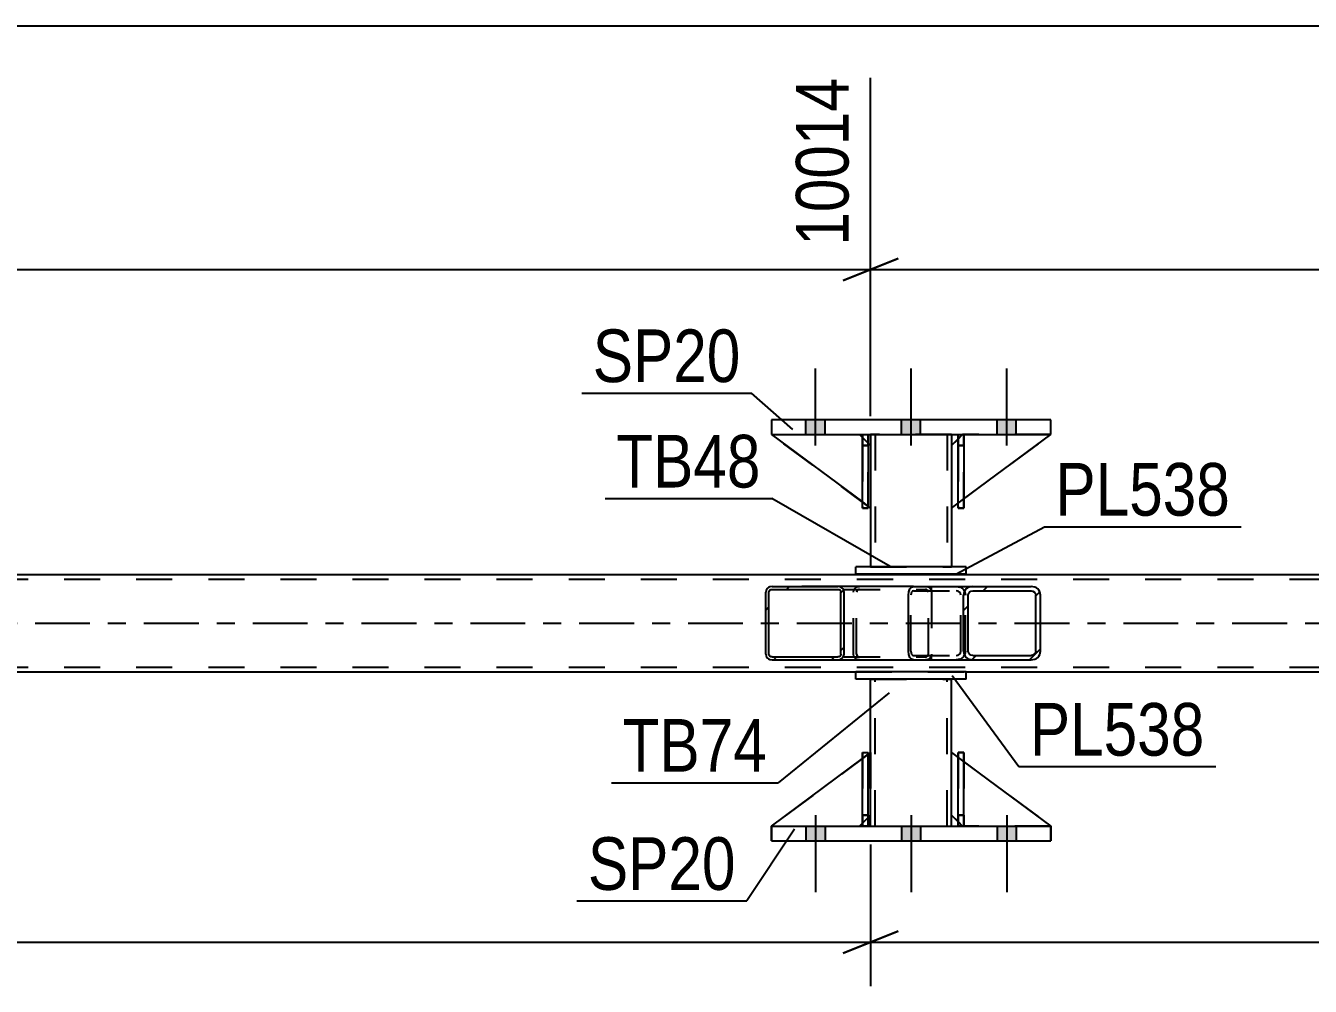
# Model space of a CAD drawing. Header units: millimetres. Extents: x -598 to 243, y -441 to 153.
# Drawn here: x -155.6 to -85.7, y -217.9 to -165.6 of the extents above; entities that cross this region are included whole.
import ezdxf

# ---------------------------------------------------------------- set-up
doc = ezdxf.new("R2010")
doc.units = ezdxf.units.MM
doc.linetypes.add('DXK_LINE_DOT2', pattern=[3.9198, 1.9599, -1.9599])
doc.linetypes.add('DXK_LINE_DOT3', pattern=[5.9187, 2.979, -0.9799, 0.9799, -0.9799])
doc.styles.add('Arial Narrow', font='ARIALN.TTF', dxfattribs={"height": 0.2})

# ---------------------------------------------------------------- blocks, each defined once
blk = doc.blocks.new('Part-318889849-4742 - 4537')
at = {"color": 7, "linetype": 'DXK_LINE_DOT2'}
for p, q in [((-105.248, -208.536), (-105.248, -205.136)), ((-105.248, -205.136), (-99.848, -209.136)), ((-104.648, -209.136), (-105.248, -208.536)), ((-99.848, -209.136), (-104.648, -209.136))]:
    blk.add_line(p, q, dxfattribs=at)
blk = doc.blocks.new('Part-318889849-4777 - 4537')
at = {"color": 2, "linetype": 'Continuous'}
for p, q in [((-104.448, -195.035), (-110.448, -195.035)), ((-110.448, -195.435), (-110.448, -195.035)), ((-104.448, -195.435), (-110.448, -195.435)), ((-104.448, -195.435), (-104.448, -195.035))]:
    blk.add_line(p, q, dxfattribs=at)
blk = doc.blocks.new('Part-318889849-4736 - 4537')
at = {"color": 2, "linetype": 'Continuous'}
for p, q in [((-115.048, -209.136), (-115.048, -209.936)), ((-115.048, -209.136), (-99.848, -209.136)), ((-99.848, -209.936), (-99.848, -209.136)), ((-115.048, -209.936), (-99.848, -209.936))]:
    blk.add_line(p, q, dxfattribs=at)
at = {"color": 7, "linetype": 'DXK_LINE_DOT2'}
for p, q in [((-115.048, -209.936), (-115.048, -209.136)), ((-99.848, -209.136), (-99.848, -209.936))]:
    blk.add_line(p, q, dxfattribs=at)
blk = doc.blocks.new('Part-318889849-4672 - 4537')
at = {"color": 7, "linetype": 'DXK_LINE_DOT2'}
for p, q in [((-110.095, -205.136), (-109.775, -205.136)), ((-110.095, -208.536), (-110.095, -205.136)), ((-110.095, -205.136), (-110.094, -209.136)), ((-109.775, -205.136), (-109.775, -208.536)), ((-109.774, -209.136), (-109.775, -205.23)), ((-109.775, -208.536), (-110.095, -208.536)), ((-110.095, -209.136), (-110.095, -208.536)), ((-109.775, -208.536), (-109.775, -209.136)), ((-109.774, -209.136), (-110.095, -209.136)), ((-109.775, -209.136), (-109.774, -209.136))]:
    blk.add_line(p, q, dxfattribs=at)
blk = doc.blocks.new('Bolt-318889849-4608 - 4537')
at = {"linetype": 'Continuous'}
for points in [[(-112.128, -209.136), (-113.168, -209.136), (-113.168, -209.936), (-112.128, -209.936)], [(-112.128, -209.136), (-113.168, -209.136), (-113.168, -209.936), (-112.128, -209.936)], [(-112.128, -209.136), (-113.168, -209.136), (-113.168, -209.936), (-112.128, -209.936)], [(-106.928, -209.136), (-107.968, -209.136), (-107.968, -209.936), (-106.928, -209.936)], [(-106.928, -209.136), (-107.968, -209.136), (-107.968, -209.936), (-106.928, -209.936)], [(-101.728, -209.136), (-102.768, -209.136), (-102.768, -209.936), (-101.728, -209.936)], [(-101.728, -209.136), (-102.768, -209.136), (-102.768, -209.936), (-101.728, -209.936)], [(-101.728, -209.136), (-102.768, -209.136), (-102.768, -209.936), (-101.728, -209.936)]]:
    blk.add_hatch(color=1, dxfattribs=at).paths.add_polyline_path(points)
at = {"color": 1, "linetype": 'Continuous'}
for p, q in [((-112.648, -208.536), (-112.648, -212.736)), ((-112.648, -208.536), (-112.648, -212.736)), ((-112.648, -208.536), (-112.648, -212.736)), ((-107.448, -208.536), (-107.448, -212.736)), ((-107.448, -208.536), (-107.448, -212.736)), ((-102.248, -208.536), (-102.248, -212.736)), ((-102.248, -208.536), (-102.248, -212.736)), ((-102.248, -208.536), (-102.248, -212.736)), ((-113.168, -209.136), (-113.168, -209.936)), ((-113.168, -209.136), (-113.168, -209.936)), ((-113.168, -209.136), (-113.168, -209.936)), ((-112.128, -209.136), (-112.128, -209.936)), ((-112.128, -209.136), (-112.128, -209.936)), ((-112.128, -209.136), (-112.128, -209.936)), ((-107.968, -209.136), (-107.968, -209.936)), ((-107.968, -209.136), (-107.968, -209.936)), ((-106.928, -209.136), (-106.928, -209.936)), ((-106.928, -209.136), (-106.928, -209.936)), ((-102.768, -209.136), (-102.768, -209.936)), ((-102.768, -209.136), (-102.768, -209.936)), ((-102.768, -209.136), (-102.768, -209.936)), ((-101.728, -209.136), (-101.728, -209.936)), ((-101.728, -209.136), (-101.728, -209.936)), ((-101.728, -209.136), (-101.728, -209.936))]:
    blk.add_line(p, q, dxfattribs=at)
blk = doc.blocks.new('Bolt-318889849-4609 - 4537')
at = {"linetype": 'Continuous'}
for points in [[(-113.168, -187.835), (-112.128, -187.835), (-112.128, -187.035), (-113.168, -187.035)], [(-113.168, -187.835), (-112.128, -187.835), (-112.128, -187.035), (-113.168, -187.035)], [(-113.168, -187.835), (-112.128, -187.835), (-112.128, -187.035), (-113.168, -187.035)], [(-107.968, -187.835), (-106.928, -187.835), (-106.928, -187.035), (-107.968, -187.035)], [(-107.968, -187.835), (-106.928, -187.835), (-106.928, -187.035), (-107.968, -187.035)], [(-102.768, -187.835), (-101.728, -187.835), (-101.728, -187.035), (-102.768, -187.035)], [(-102.768, -187.835), (-101.728, -187.835), (-101.728, -187.035), (-102.768, -187.035)], [(-102.768, -187.835), (-101.728, -187.835), (-101.728, -187.035), (-102.768, -187.035)]]:
    blk.add_hatch(color=1, dxfattribs=at).paths.add_polyline_path(points)
at = {"color": 1, "linetype": 'Continuous'}
for p, q in [((-112.648, -188.435), (-112.648, -184.235)), ((-112.648, -188.435), (-112.648, -184.235)), ((-112.648, -188.435), (-112.648, -184.235)), ((-107.448, -188.435), (-107.448, -184.235)), ((-107.448, -188.435), (-107.448, -184.235)), ((-102.248, -188.435), (-102.248, -184.235)), ((-102.248, -188.435), (-102.248, -184.235)), ((-102.248, -188.435), (-102.248, -184.235)), ((-113.168, -187.835), (-113.168, -187.035)), ((-113.168, -187.835), (-113.168, -187.035)), ((-113.168, -187.835), (-113.168, -187.035)), ((-112.128, -187.835), (-112.128, -187.035)), ((-112.128, -187.835), (-112.128, -187.035)), ((-112.128, -187.835), (-112.128, -187.035)), ((-107.968, -187.835), (-107.968, -187.035)), ((-107.968, -187.835), (-107.968, -187.035)), ((-106.928, -187.835), (-106.928, -187.035)), ((-106.928, -187.835), (-106.928, -187.035)), ((-102.768, -187.835), (-102.768, -187.035)), ((-102.768, -187.835), (-102.768, -187.035)), ((-102.768, -187.835), (-102.768, -187.035)), ((-101.728, -187.835), (-101.728, -187.035)), ((-101.728, -187.835), (-101.728, -187.035)), ((-101.728, -187.835), (-101.728, -187.035))]:
    blk.add_line(p, q, dxfattribs=at)
blk = doc.blocks.new('Part-318889849-4741 - 4537')
at = {"color": 2, "linetype": 'Continuous'}
for p, q in [((-99.848, -187.035), (-115.048, -187.035)), ((-115.048, -187.035), (-115.048, -187.835)), ((-99.848, -187.835), (-99.848, -187.035)), ((-115.048, -187.835), (-99.848, -187.835))]:
    blk.add_line(p, q, dxfattribs=at)
at = {"color": 7, "linetype": 'DXK_LINE_DOT2'}
for p, q in [((-115.048, -187.035), (-115.048, -187.835)), ((-99.848, -187.835), (-99.848, -187.035))]:
    blk.add_line(p, q, dxfattribs=at)
blk = doc.blocks.new('Part-318889849-4745 - 4537')
at = {"color": 7, "linetype": 'DXK_LINE_DOT2'}
for p, q in [((-110.094, -205.466), (-109.774, -205.229)), ((-109.774, -205.229), (-109.774, -205.229)), ((-109.648, -208.536), (-109.648, -205.136)), ((-109.648, -208.536), (-110.248, -209.136)), ((-110.094, -208.982), (-109.774, -208.662)), ((-115.048, -209.136), (-110.248, -209.136))]:
    blk.add_line(p, q, dxfattribs=at)
at = {"color": 2, "linetype": 'Continuous'}
for p, q in [((-109.774, -205.229), (-109.648, -205.136)), ((-109.648, -208.536), (-109.648, -205.136)), ((-115.048, -209.136), (-110.094, -205.466)), ((-109.774, -208.662), (-109.648, -208.536)), ((-109.648, -208.536), (-109.648, -208.536)), ((-110.248, -209.136), (-110.094, -208.982))]:
    blk.add_line(p, q, dxfattribs=at)
blk = doc.blocks.new('Part-318889849-4617 - 4537')
at = {"color": 2, "linetype": 'Continuous'}
for p, q in [((-510.209, -195.456), (157.071, -195.456)), ((-359.663, -200.736), (-110.448, -200.736)), ((-104.448, -200.736), (59.82, -200.736))]:
    blk.add_line(p, q, dxfattribs=at)
at = {"color": 7, "linetype": 'DXK_LINE_DOT2'}
for p, q in [((-510.209, -195.696), (157.071, -195.696)), ((-510.209, -200.496), (157.071, -200.496)), ((-110.448, -200.736), (-104.448, -200.736))]:
    blk.add_line(p, q, dxfattribs=at)
at = {"color": 7, "linetype": 'DXK_LINE_DOT3'}
blk.add_line((-510.209, -198.096), (157.071, -198.096), dxfattribs=at)
blk = doc.blocks.new('Part-318889849-4747 - 4537')
at = {"color": 2, "linetype": 'Continuous'}
for p, q in [((-104.895, -209.136), (-104.894, -205.136)), ((-104.894, -205.136), (-104.574, -205.136)), ((-104.575, -209.136), (-104.574, -205.136)), ((-104.894, -209.136), (-104.895, -209.136)), ((-104.895, -209.136), (-104.574, -209.136))]:
    blk.add_line(p, q, dxfattribs=at)
at = {"color": 7, "linetype": 'DXK_LINE_DOT2'}
for p, q in [((-104.894, -205.136), (-104.894, -208.536)), ((-104.574, -208.536), (-104.574, -205.136)), ((-104.894, -208.536), (-104.894, -209.136)), ((-104.894, -208.536), (-104.574, -208.536)), ((-104.574, -209.136), (-104.574, -208.536))]:
    blk.add_line(p, q, dxfattribs=at)
blk = doc.blocks.new('Part-318889849-4749 - 4537')
at = {"color": 7, "linetype": 'DXK_LINE_DOT2'}
for p, q in [((-104.575, -205.136), (-104.895, -205.136)), ((-104.895, -208.536), (-104.895, -205.136)), ((-104.895, -205.136), (-104.895, -209.136)), ((-104.575, -205.136), (-104.575, -208.536)), ((-104.575, -209.136), (-104.575, -205.136)), ((-104.575, -208.536), (-104.895, -208.536)), ((-104.895, -209.136), (-104.895, -208.536)), ((-104.575, -208.536), (-104.575, -209.136)), ((-104.575, -209.136), (-104.895, -209.136)), ((-104.575, -209.136), (-104.575, -209.136))]:
    blk.add_line(p, q, dxfattribs=at)
blk = doc.blocks.new('Part-318889849-4670 - 4537')
at = {"color": 2, "linetype": 'Continuous'}
for p, q in [((-110.094, -209.136), (-110.094, -205.136)), ((-110.094, -205.136), (-109.774, -205.136)), ((-109.774, -209.136), (-109.774, -205.136)), ((-110.094, -209.136), (-110.094, -209.136)), ((-110.094, -209.136), (-109.774, -209.136))]:
    blk.add_line(p, q, dxfattribs=at)
at = {"color": 7, "linetype": 'DXK_LINE_DOT2'}
for p, q in [((-110.094, -205.136), (-110.094, -208.536)), ((-109.774, -208.536), (-109.774, -205.136)), ((-110.094, -208.536), (-110.094, -209.136)), ((-110.094, -208.536), (-109.774, -208.536)), ((-109.774, -209.136), (-109.774, -208.536))]:
    blk.add_line(p, q, dxfattribs=at)
blk = doc.blocks.new('Part-318889849-4708 - 4537')
at = {"color": 2, "linetype": 'Continuous'}
for p, q in [((-110.094, -187.835), (-109.774, -187.835)), ((-110.094, -191.835), (-110.094, -187.835)), ((-109.774, -187.835), (-109.774, -187.835)), ((-109.774, -187.835), (-109.774, -191.835)), ((-109.774, -191.835), (-110.094, -191.835))]:
    blk.add_line(p, q, dxfattribs=at)
at = {"color": 7, "linetype": 'DXK_LINE_DOT2'}
for p, q in [((-110.094, -188.435), (-110.094, -187.835)), ((-109.774, -188.435), (-109.774, -187.835)), ((-109.774, -187.835), (-109.774, -187.835)), ((-109.774, -188.435), (-110.094, -188.435)), ((-110.094, -188.435), (-110.094, -191.835)), ((-109.774, -191.835), (-109.774, -188.435))]:
    blk.add_line(p, q, dxfattribs=at)
blk = doc.blocks.new('Part-318889849-4710 - 4537')
at = {"color": 7, "linetype": 'DXK_LINE_DOT2'}
for p, q in [((-110.095, -188.435), (-110.095, -187.835)), ((-110.095, -187.835), (-110.094, -187.835)), ((-110.094, -187.835), (-110.095, -191.835)), ((-110.095, -187.835), (-109.774, -187.835)), ((-109.775, -188.435), (-109.775, -187.835)), ((-109.775, -191.835), (-109.774, -187.835)), ((-110.095, -191.835), (-110.095, -188.435)), ((-110.095, -188.435), (-109.775, -188.435)), ((-109.775, -188.435), (-109.775, -191.835)), ((-110.095, -191.835), (-109.775, -191.835))]:
    blk.add_line(p, q, dxfattribs=at)
blk = doc.blocks.new('Part-318889849-4743 - 4537')
at = {"color": 2, "linetype": 'Continuous'}
for p, q in [((-105.248, -208.536), (-105.248, -205.136)), ((-105.248, -205.136), (-104.894, -205.398)), ((-104.574, -205.635), (-99.849, -209.136)), ((-105.248, -208.536), (-104.895, -208.89))]:
    blk.add_line(p, q, dxfattribs=at)
at = {"color": 7, "linetype": 'DXK_LINE_DOT2'}
for p, q in [((-104.894, -205.398), (-104.574, -205.635)), ((-104.895, -208.89), (-104.648, -209.136)), ((-104.648, -209.136), (-99.848, -209.136)), ((-99.848, -209.136), (-99.849, -209.136)), ((-99.849, -209.136), (-99.848, -209.136))]:
    blk.add_line(p, q, dxfattribs=at)
blk = doc.blocks.new('Part-318889849-4744 - 4537')
at = {"color": 7, "linetype": 'DXK_LINE_DOT2'}
for p, q in [((-109.648, -205.136), (-115.048, -209.136)), ((-109.648, -208.536), (-109.648, -205.136)), ((-109.648, -205.136), (-109.648, -208.536)), ((-110.248, -209.136), (-109.648, -208.536)), ((-109.648, -208.536), (-110.248, -209.136)), ((-109.648, -208.536), (-109.648, -208.536)), ((-115.048, -209.136), (-110.248, -209.136))]:
    blk.add_line(p, q, dxfattribs=at)
blk = doc.blocks.new('Part-318889849-4754 - 4537')
at = {"color": 2, "linetype": 'Continuous'}
for p, q in [((-109.648, -205.136), (-109.648, -201.136)), ((-105.248, -205.136), (-105.248, -201.136)), ((-109.648, -209.136), (-109.648, -208.536)), ((-105.248, -209.136), (-105.248, -208.536))]:
    blk.add_line(p, q, dxfattribs=at)
at = {"color": 7, "linetype": 'DXK_LINE_DOT2'}
for p, q in [((-109.648, -201.136), (-105.248, -201.136)), ((-109.408, -209.136), (-109.408, -201.136)), ((-105.488, -209.136), (-105.488, -201.136)), ((-109.648, -208.536), (-109.648, -205.136)), ((-105.248, -208.536), (-105.248, -205.136)), ((-109.648, -209.136), (-105.248, -209.136))]:
    blk.add_line(p, q, dxfattribs=at)
blk = doc.blocks.new('Part-318889849-4759 - 4537')
at = {"color": 2, "linetype": 'Continuous'}
for p, q in [((-104.448, -200.736), (-110.448, -200.736)), ((-110.448, -201.136), (-110.448, -200.736)), ((-104.448, -201.136), (-110.448, -201.136)), ((-104.448, -201.136), (-104.448, -200.736))]:
    blk.add_line(p, q, dxfattribs=at)
blk = doc.blocks.new('Part-318889849-4760 - 4537')
at = {"color": 7, "linetype": 'DXK_LINE_DOT2'}
for p, q in [((-104.648, -187.835), (-105.248, -188.435)), ((-105.248, -191.835), (-99.848, -187.835)), ((-99.848, -187.835), (-104.648, -187.835)), ((-105.248, -188.435), (-105.248, -191.835))]:
    blk.add_line(p, q, dxfattribs=at)
blk = doc.blocks.new('Part-318889849-4761 - 4537')
at = {"color": 7, "linetype": 'DXK_LINE_DOT2'}
for p, q in [((-104.895, -188.082), (-104.648, -187.835)), ((-104.648, -187.835), (-99.848, -187.835)), ((-104.894, -191.573), (-104.574, -191.336))]:
    blk.add_line(p, q, dxfattribs=at)
at = {"color": 2, "linetype": 'Continuous'}
for p, q in [((-104.574, -191.336), (-99.848, -187.835)), ((-105.248, -188.435), (-104.895, -188.082)), ((-105.248, -188.435), (-105.248, -191.835)), ((-105.248, -191.835), (-104.894, -191.573))]:
    blk.add_line(p, q, dxfattribs=at)
blk = doc.blocks.new('Part-318889849-4762 - 4537')
at = {"color": 7, "linetype": 'DXK_LINE_DOT2'}
for p, q in [((-109.648, -191.835), (-115.048, -187.835)), ((-115.048, -187.835), (-110.248, -187.835)), ((-110.248, -187.835), (-109.648, -188.435)), ((-109.648, -188.435), (-110.248, -187.835)), ((-109.648, -188.435), (-109.648, -191.835)), ((-109.648, -188.435), (-109.648, -188.435)), ((-109.648, -188.435), (-109.648, -191.835))]:
    blk.add_line(p, q, dxfattribs=at)
blk = doc.blocks.new('Part-318889849-4763 - 4537')
at = {"color": 2, "linetype": 'Continuous'}
for p, q in [((-115.048, -187.835), (-110.094, -191.505)), ((-110.248, -187.835), (-110.094, -187.989)), ((-109.774, -188.309), (-109.648, -188.435)), ((-109.648, -188.435), (-109.648, -188.435)), ((-109.648, -188.435), (-109.648, -191.835)), ((-109.774, -191.742), (-109.648, -191.835)), ((-109.648, -191.835), (-109.648, -191.835))]:
    blk.add_line(p, q, dxfattribs=at)
at = {"color": 7, "linetype": 'DXK_LINE_DOT2'}
for p, q in [((-115.048, -187.835), (-110.248, -187.835)), ((-110.248, -187.835), (-109.648, -188.435)), ((-110.094, -187.989), (-109.774, -188.309)), ((-109.648, -188.435), (-109.648, -191.835)), ((-110.094, -191.505), (-109.774, -191.742))]:
    blk.add_line(p, q, dxfattribs=at)
blk = doc.blocks.new('Part-318889849-4765 - 4537')
at = {"color": 2, "linetype": 'Continuous'}
for p, q in [((-104.895, -187.835), (-104.575, -187.835)), ((-104.894, -191.835), (-104.895, -187.835)), ((-104.574, -187.835), (-104.575, -187.835)), ((-104.575, -187.835), (-104.574, -191.835)), ((-104.574, -191.835), (-104.894, -191.835))]:
    blk.add_line(p, q, dxfattribs=at)
at = {"color": 7, "linetype": 'DXK_LINE_DOT2'}
for p, q in [((-104.894, -188.435), (-104.894, -187.835)), ((-104.575, -187.835), (-104.574, -187.835)), ((-104.574, -188.435), (-104.574, -187.835)), ((-104.574, -188.435), (-104.894, -188.435)), ((-104.894, -188.435), (-104.894, -191.835)), ((-104.574, -191.835), (-104.574, -188.435))]:
    blk.add_line(p, q, dxfattribs=at)
blk = doc.blocks.new('Part-318889849-4767 - 4537')
at = {"color": 7, "linetype": 'DXK_LINE_DOT2'}
for p, q in [((-104.895, -188.435), (-104.895, -187.835)), ((-104.895, -187.835), (-104.895, -187.835)), ((-104.895, -187.835), (-104.895, -191.835)), ((-104.895, -187.835), (-104.575, -187.835)), ((-104.575, -188.435), (-104.575, -187.835)), ((-104.575, -191.835), (-104.575, -187.835)), ((-104.895, -191.835), (-104.895, -188.435)), ((-104.895, -188.435), (-104.575, -188.435)), ((-104.575, -188.435), (-104.575, -191.835)), ((-104.895, -191.835), (-104.575, -191.835))]:
    blk.add_line(p, q, dxfattribs=at)
blk = doc.blocks.new('Part-318889849-4772 - 4537')
at = {"color": 2, "linetype": 'Continuous'}
for p, q in [((-109.648, -187.835), (-109.648, -188.435)), ((-105.248, -187.835), (-105.248, -188.436)), ((-109.648, -191.835), (-109.648, -195.035)), ((-105.248, -191.835), (-105.248, -195.035))]:
    blk.add_line(p, q, dxfattribs=at)
at = {"color": 7, "linetype": 'DXK_LINE_DOT2'}
for p, q in [((-105.248, -187.835), (-109.648, -187.835)), ((-109.408, -187.835), (-109.408, -195.035)), ((-105.488, -187.835), (-105.488, -195.035)), ((-109.648, -188.435), (-109.648, -191.835)), ((-105.248, -188.436), (-105.248, -191.835)), ((-109.648, -195.035), (-105.248, -195.035))]:
    blk.add_line(p, q, dxfattribs=at)
blk = doc.blocks.new('Part-318889849-4835 - 4537')
at = {"linetype": 'Continuous'}
h = blk.add_hatch(dxfattribs=at)
h.set_pattern_fill('', scale=0.7, style=0, pattern_type=0)
h.set_pattern_definition([(45, (-100.4487, -196.392), (-1.57154, 1.57154), [])])
h.paths.add_polyline_path([(-100.41, -196.576), (-100.449, -196.392), (-100.558, -196.236), (-100.721, -196.132), (-100.913, -196.096), (-104.097, -196.096), (-104.29, -196.132), (-104.453, -196.236), (-104.562, -196.392), (-104.6, -196.576), (-104.6, -199.616), (-104.562, -199.799), (-104.453, -199.955), (-104.29, -200.059), (-104.097, -200.096), (-100.913, -200.096), (-100.721, -200.059), (-100.558, -199.955), (-100.449, -199.799), (-100.41, -199.616)])
h.paths.add_polyline_path([(-100.681, -199.708), (-100.735, -199.786), (-100.817, -199.838), (-100.913, -199.856), (-104.097, -199.856), (-104.194, -199.838), (-104.275, -199.786), (-104.33, -199.708), (-104.349, -199.616), (-104.349, -196.576), (-104.33, -196.484), (-104.275, -196.406), (-104.194, -196.354), (-104.097, -196.336), (-100.913, -196.336), (-100.817, -196.354), (-100.735, -196.406), (-100.681, -196.484), (-100.662, -196.576), (-100.662, -199.616)])
at = {"color": 2, "linetype": 'Continuous'}
for p, q in [((-107.574, -196.392), (-107.516, -196.236)), ((-107.516, -196.236), (-107.428, -196.132)), ((-107.428, -196.132), (-107.324, -196.096)), ((-107.324, -196.096), (-104.097, -196.096)), ((-104.097, -196.096), (-104.29, -196.132)), ((-104.097, -196.096), (-100.913, -196.096)), ((-100.721, -196.132), (-100.913, -196.096)), ((-107.595, -196.576), (-107.574, -196.392)), ((-107.595, -199.616), (-107.595, -196.576)), ((-104.562, -196.392), (-104.6, -196.576)), ((-104.6, -199.616), (-104.6, -196.576)), ((-104.349, -196.576), (-104.33, -196.484)), ((-104.349, -199.616), (-104.349, -196.576)), ((-104.33, -196.484), (-104.275, -196.406)), ((-104.275, -196.406), (-104.194, -196.354)), ((-104.194, -196.354), (-104.097, -196.336)), ((-104.097, -196.336), (-100.913, -196.336)), ((-100.913, -196.336), (-100.817, -196.354)), ((-100.817, -196.354), (-100.735, -196.406)), ((-100.735, -196.406), (-100.681, -196.484)), ((-100.681, -196.484), (-100.662, -196.576)), ((-100.662, -199.616), (-100.662, -196.576)), ((-100.41, -196.576), (-100.449, -196.392)), ((-100.41, -199.616), (-100.41, -196.576)), ((-107.574, -199.799), (-107.595, -199.616)), ((-107.516, -199.955), (-107.574, -199.799)), ((-104.6, -199.616), (-104.562, -199.799)), ((-104.33, -199.708), (-104.349, -199.616)), ((-104.275, -199.786), (-104.33, -199.708)), ((-104.194, -199.838), (-104.275, -199.786)), ((-100.735, -199.786), (-100.817, -199.838)), ((-100.681, -199.708), (-100.735, -199.786)), ((-100.662, -199.616), (-100.681, -199.708)), ((-100.449, -199.799), (-100.41, -199.616)), ((-107.428, -200.059), (-107.516, -199.955)), ((-107.324, -200.096), (-107.428, -200.059)), ((-107.324, -200.096), (-104.097, -200.096)), ((-104.29, -200.059), (-104.097, -200.096)), ((-104.097, -199.856), (-104.194, -199.838)), ((-104.097, -199.856), (-100.913, -199.856)), ((-104.097, -200.096), (-100.913, -200.096)), ((-100.817, -199.838), (-100.913, -199.856)), ((-100.913, -200.096), (-100.721, -200.059))]:
    blk.add_line(p, q, dxfattribs=at)
at = {"color": 7, "linetype": 'DXK_LINE_DOT2'}
for p, q in [((-106.332, -196.336), (-106.332, -196.096)), ((-104.99, -196.096), (-104.797, -196.132)), ((-104.097, -196.096), (-100.913, -196.096)), ((-107.449, -196.484), (-107.46, -196.576)), ((-107.46, -199.616), (-107.46, -196.576)), ((-107.42, -196.406), (-107.449, -196.484)), ((-107.376, -196.354), (-107.42, -196.406)), ((-107.324, -196.336), (-107.376, -196.354)), ((-107.324, -196.336), (-100.913, -196.336)), ((-104.894, -196.354), (-104.99, -196.336)), ((-104.812, -196.406), (-104.894, -196.354)), ((-104.757, -196.484), (-104.812, -196.406)), ((-104.738, -196.576), (-104.757, -196.484)), ((-104.738, -199.616), (-104.738, -196.576)), ((-104.525, -196.392), (-104.487, -196.576)), ((-104.487, -199.616), (-104.487, -196.576)), ((-107.46, -199.616), (-107.449, -199.708)), ((-107.449, -199.708), (-107.42, -199.786)), ((-107.42, -199.786), (-107.376, -199.838)), ((-104.894, -199.838), (-104.812, -199.786)), ((-104.812, -199.786), (-104.757, -199.708)), ((-104.757, -199.708), (-104.738, -199.616)), ((-104.487, -199.616), (-104.525, -199.799)), ((-107.376, -199.838), (-107.324, -199.856)), ((-107.324, -199.856), (-100.913, -199.856)), ((-106.332, -200.096), (-106.332, -199.856)), ((-104.99, -199.856), (-104.894, -199.838)), ((-104.797, -200.059), (-104.99, -200.096)), ((-104.097, -200.096), (-100.913, -200.096))]:
    blk.add_line(p, q, dxfattribs=at)
for centre, start, end in [((-104.975, -196.591), 23.84941, 68.8059), ((-104.975, -199.601), 291.1941, 336.15059)]:
    blk.add_arc(centre, 0.492, start, end, dxfattribs=at)
at = {"color": 2, "linetype": 'Continuous'}
for centre, start, end in [((-104.112, -196.591), 111.1941, 156.15059), ((-100.899, -196.591), 23.84941, 68.8059), ((-104.112, -199.601), 203.84941, 248.8059), ((-100.899, -199.601), 291.1941, 336.15059)]:
    blk.add_arc(centre, 0.492, start, end, dxfattribs=at)
blk = doc.blocks.new('Part-318889849-4841 - 4537')
at = {"linetype": 'Continuous'}
h = blk.add_hatch(dxfattribs=at)
h.set_pattern_fill('', scale=0.7, style=0, pattern_type=0)
h.set_pattern_definition([(45, (-111.1178, -196.2933), (-1.57154, 1.57154), [])])
h.paths.add_polyline_path([(-111.092, -196.416), (-111.118, -196.293), (-111.192, -196.19), (-111.302, -196.12), (-111.432, -196.096), (-115.008, -196.096), (-115.138, -196.12), (-115.249, -196.19), (-115.323, -196.293), (-115.349, -196.416), (-115.349, -199.776), (-115.323, -199.898), (-115.249, -200.002), (-115.138, -200.071), (-115.008, -200.096), (-111.432, -200.096), (-111.302, -200.071), (-111.192, -200.002), (-111.118, -199.898), (-111.092, -199.776)])
h.paths.add_polyline_path([(-111.275, -199.837), (-111.312, -199.889), (-111.367, -199.924), (-111.432, -199.936), (-115.008, -199.936), (-115.073, -199.924), (-115.128, -199.889), (-115.165, -199.837), (-115.178, -199.776), (-115.178, -196.416), (-115.165, -196.355), (-115.128, -196.303), (-115.073, -196.268), (-115.008, -196.256), (-111.432, -196.256), (-111.367, -196.268), (-111.312, -196.303), (-111.275, -196.355), (-111.262, -196.416), (-111.262, -199.776)])
at = {"color": 2, "linetype": 'Continuous'}
for p, q in [((-115.323, -196.293), (-115.349, -196.416)), ((-115.165, -196.355), (-115.128, -196.303)), ((-115.008, -196.096), (-115.138, -196.12)), ((-115.128, -196.303), (-115.073, -196.268)), ((-115.073, -196.268), (-115.008, -196.256)), ((-115.008, -196.096), (-111.432, -196.096)), ((-115.008, -196.256), (-111.432, -196.256)), ((-107.324, -196.096), (-111.432, -196.096)), ((-111.302, -196.12), (-111.432, -196.096)), ((-111.432, -196.256), (-111.367, -196.268)), ((-111.367, -196.268), (-111.312, -196.303)), ((-111.312, -196.303), (-111.275, -196.355)), ((-111.092, -196.416), (-111.118, -196.293)), ((-115.349, -199.776), (-115.349, -196.416)), ((-115.178, -196.416), (-115.165, -196.355)), ((-115.178, -199.776), (-115.178, -196.416)), ((-111.275, -196.355), (-111.262, -196.416)), ((-111.262, -199.776), (-111.262, -196.416)), ((-111.092, -199.776), (-111.092, -196.416)), ((-115.349, -199.776), (-115.323, -199.898)), ((-115.165, -199.837), (-115.178, -199.776)), ((-111.262, -199.776), (-111.275, -199.837)), ((-111.118, -199.898), (-111.092, -199.776)), ((-115.128, -199.889), (-115.165, -199.837)), ((-115.138, -200.071), (-115.008, -200.096)), ((-115.073, -199.924), (-115.128, -199.889)), ((-115.008, -199.936), (-115.073, -199.924)), ((-115.008, -199.936), (-111.432, -199.936)), ((-115.008, -200.096), (-111.432, -200.096)), ((-111.367, -199.924), (-111.432, -199.936)), ((-111.432, -200.096), (-111.302, -200.071)), ((-111.432, -200.096), (-107.324, -200.096)), ((-111.312, -199.889), (-111.367, -199.924)), ((-111.275, -199.837), (-111.312, -199.889))]:
    blk.add_line(p, q, dxfattribs=at)
at = {"color": 7, "linetype": 'DXK_LINE_DOT2'}
for p, q in [((-111.432, -196.096), (-115.008, -196.096)), ((-115.008, -196.256), (-106.672, -196.256)), ((-110.588, -196.416), (-110.563, -196.293)), ((-110.368, -196.303), (-110.405, -196.355)), ((-110.378, -196.12), (-110.248, -196.096)), ((-110.313, -196.268), (-110.368, -196.303)), ((-110.248, -196.256), (-110.313, -196.268)), ((-107.324, -196.096), (-106.672, -196.096)), ((-106.672, -196.096), (-106.542, -196.12)), ((-106.607, -196.268), (-106.672, -196.256)), ((-106.552, -196.303), (-106.607, -196.268)), ((-106.515, -196.355), (-106.552, -196.303)), ((-106.358, -196.293), (-106.337, -196.392)), ((-110.588, -199.776), (-110.588, -196.416)), ((-110.405, -196.355), (-110.418, -196.416)), ((-110.418, -199.776), (-110.418, -196.416)), ((-106.502, -196.416), (-106.515, -196.355)), ((-106.502, -199.776), (-106.502, -196.416)), ((-106.337, -196.392), (-106.332, -196.416)), ((-106.332, -196.416), (-106.332, -199.776)), ((-110.563, -199.898), (-110.588, -199.776)), ((-110.418, -199.776), (-110.405, -199.837)), ((-106.515, -199.837), (-106.502, -199.776)), ((-106.332, -199.776), (-106.358, -199.898)), ((-115.008, -199.936), (-106.672, -199.936)), ((-115.008, -200.096), (-111.432, -200.096)), ((-110.405, -199.837), (-110.368, -199.889)), ((-110.248, -200.096), (-110.378, -200.071)), ((-110.368, -199.889), (-110.354, -199.898)), ((-110.354, -199.898), (-110.313, -199.924)), ((-110.313, -199.924), (-110.248, -199.936)), ((-107.324, -200.096), (-106.672, -200.096)), ((-106.672, -199.936), (-106.607, -199.924)), ((-106.542, -200.071), (-106.672, -200.096)), ((-106.607, -199.924), (-106.552, -199.889)), ((-106.552, -199.889), (-106.515, -199.837))]:
    blk.add_line(p, q, dxfattribs=at)
at = {"color": 2, "linetype": 'Continuous'}
for centre, start, end in [((-115.021, -196.43), 110.75831, 155.68004), ((-111.419, -196.43), 24.31996, 69.24168), ((-115.021, -199.762), 204.31996, 249.24168), ((-111.419, -199.762), 290.75831, 335.68004)]:
    blk.add_arc(centre, 0.331, start, end, dxfattribs=at)
at = {"color": 7, "linetype": 'DXK_LINE_DOT2'}
for centre, start, end in [((-110.261, -196.43), 110.75832, 155.68004), ((-106.659, -196.43), 24.31996, 69.24168), ((-110.261, -199.762), 204.31996, 249.24168), ((-106.659, -199.762), 290.75832, 335.68004)]:
    blk.add_arc(centre, 0.331, start, end, dxfattribs=at)
blk = doc.blocks.new('StraightDimension-318889849-4950 - 4537')
at = {"color": 7, "linetype": 'Continuous'}
for p, q in [((-109.648, -210.136), (-109.648, -217.85)), ((-111.148, -216.05), (-108.148, -214.85)), ((-364.863, -215.45), (-109.648, -215.45))]:
    blk.add_line(p, q, dxfattribs=at)
blk = doc.blocks.new('StraightDimension-318889849-4921 - 4537')
at = {"color": 7, "linetype": 'Continuous'}
for p, q in [((-109.648, -186.835), (-109.648, -168.424)), ((-111.148, -179.465), (-108.148, -178.265)), ((-364.863, -178.865), (-109.648, -178.865))]:
    blk.add_line(p, q, dxfattribs=at)
at = {"color": 0, "linetype": 'Continuous'}
blk.add_wipeout([(-110.248, -167.824), (-114.448, -167.824), (-114.448, -178.165), (-110.248, -178.165)], dxfattribs=at)
at = {"color": 3, "linetype": 'Continuous', "style": 'Arial Narrow'}
blk.add_text('10014', height=2.8633, rotation=90.00021, dxfattribs=at).set_placement((-110.848, -177.565))
blk = doc.blocks.new('StraightDimension-318889849-4927 - 4537')
at = {"color": 7, "linetype": 'Continuous'}
for p, q in [((-109.648, -186.835), (-109.648, -168.424)), ((60.62, -186.835), (60.62, -168.424)), ((-108.148, -178.265), (-111.148, -179.465)), ((59.12, -179.465), (62.12, -178.265)), ((-109.648, -178.865), (60.62, -178.865))]:
    blk.add_line(p, q, dxfattribs=at)
at = {"color": 0}
blk.add_wipeout([(-20.258, -178.115), (-20.258, -173.915), (-28.77, -173.915), (-28.77, -178.115)], dxfattribs=at)
at = {"color": 3, "style": 'Arial Narrow'}
blk.add_text('4257', height=2.8633, dxfattribs=at).set_placement((-28.17, -177.515))
at = {"color": 0, "linetype": 'Continuous'}
blk.add_wipeout([(60.02, -167.824), (55.82, -167.824), (55.82, -178.165), (60.02, -178.165)], dxfattribs=at)
at = {"color": 3, "linetype": 'Continuous', "style": 'Arial Narrow'}
blk.add_text('14271', height=2.8633, rotation=90.00021, dxfattribs=at).set_placement((59.42, -177.565))
blk = doc.blocks.new('StraightDimension-318889849-4944 - 4537')
at = {"color": 7, "linetype": 'Continuous'}
for p, q in [((-109.648, -210.136), (-109.648, -217.85)), ((60.62, -210.136), (60.62, -217.85)), ((-108.148, -214.85), (-111.148, -216.05)), ((59.12, -216.05), (62.12, -214.85)), ((-109.648, -215.45), (60.62, -215.45))]:
    blk.add_line(p, q, dxfattribs=at)
at = {"color": 0}
blk.add_wipeout([(-20.258, -214.7), (-20.258, -210.5), (-28.77, -210.5), (-28.77, -214.7)], dxfattribs=at)
at = {"color": 3, "style": 'Arial Narrow'}
blk.add_text('4257', height=2.8633, dxfattribs=at).set_placement((-28.17, -214.1))
blk = doc.blocks.new('StraightDimension-318889849-56250 - 4537')
at = {"color": 7, "linetype": 'Continuous'}
blk.add_line((-510.209, -165.596), (165.691, -165.596), dxfattribs=at)
blk = doc.blocks.new('Mark-318889849-4737 - 4537')
at = {"color": 30, "linetype": 'Continuous'}
for p in [(-125.359, -185.583), (-113.877, -187.567)]:
    blk.add_line(p, (-116.12, -185.583), dxfattribs=at)
at = {"color": 0}
blk.add_wipeout([(-116.72, -184.983), (-116.72, -181.983), (-124.759, -181.983), (-124.759, -184.983)], dxfattribs=at)
blk.add_wipeout([(-116.72, -184.983), (-116.72, -181.983), (-124.759, -181.983), (-124.759, -184.983)], dxfattribs=at)
at = {"color": 3, "style": 'Arial Narrow'}
blk.add_text('SP20', height=2.8633, dxfattribs=at).set_placement((-124.759, -184.983))
blk = doc.blocks.new('Mark-318889849-4732 - 4537')
at = {"color": 30, "linetype": 'Continuous'}
for p in [(-113.784, -209.308), (-125.621, -213.205)]:
    blk.add_line(p, (-116.381, -213.205), dxfattribs=at)
at = {"color": 0}
blk.add_wipeout([(-116.981, -212.605), (-116.981, -209.605), (-125.021, -209.605), (-125.021, -212.605)], dxfattribs=at)
blk.add_wipeout([(-116.981, -212.605), (-116.981, -209.605), (-125.021, -209.605), (-125.021, -212.605)], dxfattribs=at)
at = {"color": 3, "style": 'Arial Narrow'}
blk.add_text('SP20', height=2.8633, dxfattribs=at).set_placement((-125.021, -212.605))
blk = doc.blocks.new('Mark-318889849-4750 - 4537')
at = {"color": 30, "linetype": 'Continuous'}
for p in [(-108.641, -201.893), (-123.736, -206.775)]:
    blk.add_line(p, (-114.682, -206.775), dxfattribs=at)
at = {"color": 0}
blk.add_wipeout([(-115.282, -206.175), (-115.282, -203.175), (-123.136, -203.175), (-123.136, -206.175)], dxfattribs=at)
blk.add_wipeout([(-115.282, -206.175), (-115.282, -203.175), (-123.136, -203.175), (-123.136, -206.175)], dxfattribs=at)
at = {"color": 3, "style": 'Arial Narrow'}
blk.add_text('TB74', height=2.8633, dxfattribs=at).set_placement((-123.136, -206.175))
blk = doc.blocks.new('Mark-318889849-4755 - 4537')
at = {"color": 30, "linetype": 'Continuous'}
for p, q in [((-105.215, -200.935), (-101.586, -205.902)), ((-101.586, -205.902), (-90.882, -205.902))]:
    blk.add_line(p, q, dxfattribs=at)
at = {"color": 0}
blk.add_wipeout([(-91.482, -205.302), (-91.482, -202.302), (-100.986, -202.302), (-100.986, -205.302)], dxfattribs=at)
blk.add_wipeout([(-91.482, -205.302), (-91.482, -202.302), (-100.986, -202.302), (-100.986, -205.302)], dxfattribs=at)
at = {"color": 3, "style": 'Arial Narrow'}
blk.add_text('PL538', height=2.8633, dxfattribs=at).set_placement((-100.986, -205.302))
blk = doc.blocks.new('Mark-318889849-4768 - 4537')
at = {"color": 30, "linetype": 'Continuous'}
for p in [(-124.08, -191.317), (-108.594, -195.005)]:
    blk.add_line(p, (-115.025, -191.317), dxfattribs=at)
at = {"color": 0}
blk.add_wipeout([(-115.625, -190.717), (-115.625, -187.717), (-123.48, -187.717), (-123.48, -190.717)], dxfattribs=at)
blk.add_wipeout([(-115.625, -190.717), (-115.625, -187.717), (-123.48, -187.717), (-123.48, -190.717)], dxfattribs=at)
at = {"color": 3, "style": 'Arial Narrow'}
blk.add_text('TB48', height=2.8633, dxfattribs=at).set_placement((-123.48, -190.717))
blk = doc.blocks.new('Mark-318889849-4773 - 4537')
at = {"color": 30, "linetype": 'Continuous'}
for p, q in [((-105.012, -195.435), (-100.196, -192.848)), ((-100.196, -192.848), (-89.492, -192.848))]:
    blk.add_line(p, q, dxfattribs=at)
at = {"color": 0}
blk.add_wipeout([(-90.092, -192.248), (-90.092, -189.248), (-99.596, -189.248), (-99.596, -192.248)], dxfattribs=at)
blk.add_wipeout([(-90.092, -192.248), (-90.092, -189.248), (-99.596, -189.248), (-99.596, -192.248)], dxfattribs=at)
at = {"color": 3, "style": 'Arial Narrow'}
blk.add_text('PL538', height=2.8633, dxfattribs=at).set_placement((-99.596, -192.248))

msp = doc.modelspace()

# ---------------------------------------------------------------- block references
for name in ['Bolt-318889849-4609 - 4537', 'Part-318889849-4741 - 4537', 'Part-318889849-4762 - 4537', 'Part-318889849-4763 - 4537', 'Part-318889849-4710 - 4537', 'Part-318889849-4708 - 4537', 'Part-318889849-4772 - 4537', 'Part-318889849-4760 - 4537', 'Part-318889849-4761 - 4537', 'Part-318889849-4765 - 4537', 'Part-318889849-4767 - 4537', 'Part-318889849-4617 - 4537', 'Part-318889849-4777 - 4537', 'Part-318889849-4841 - 4537', 'Part-318889849-4835 - 4537', 'Part-318889849-4759 - 4537', 'Part-318889849-4754 - 4537', 'Part-318889849-4745 - 4537', 'Part-318889849-4744 - 4537', 'Part-318889849-4672 - 4537', 'Part-318889849-4670 - 4537', 'Part-318889849-4742 - 4537', 'Part-318889849-4743 - 4537', 'Part-318889849-4747 - 4537', 'Part-318889849-4749 - 4537', 'Bolt-318889849-4608 - 4537', 'Part-318889849-4736 - 4537']:
    msp.add_blockref(name, (0, 0))

# ---------------------------------------------------------------- next in the draw order: block references
for name in ['StraightDimension-318889849-4921 - 4537', 'Mark-318889849-4755 - 4537', 'Mark-318889849-4750 - 4537', 'StraightDimension-318889849-4950 - 4537']:
    msp.add_blockref(name, (0, 0))

# ---------------------------------------------------------------- next in the draw order: block references
for name in ['StraightDimension-318889849-4927 - 4537', 'Mark-318889849-4732 - 4537', 'StraightDimension-318889849-4944 - 4537']:
    msp.add_blockref(name, (0, 0))

# ---------------------------------------------------------------- next in the draw order: block references
msp.add_blockref('StraightDimension-318889849-56250 - 4537', (0, 0))

# ---------------------------------------------------------------- next in the draw order: block references
for name in ['Mark-318889849-4737 - 4537', 'Mark-318889849-4773 - 4537']:
    msp.add_blockref(name, (0, 0))

# ---------------------------------------------------------------- next in the draw order: block references
msp.add_blockref('Mark-318889849-4768 - 4537', (0, 0))

doc.saveas('drawing.dxf')
